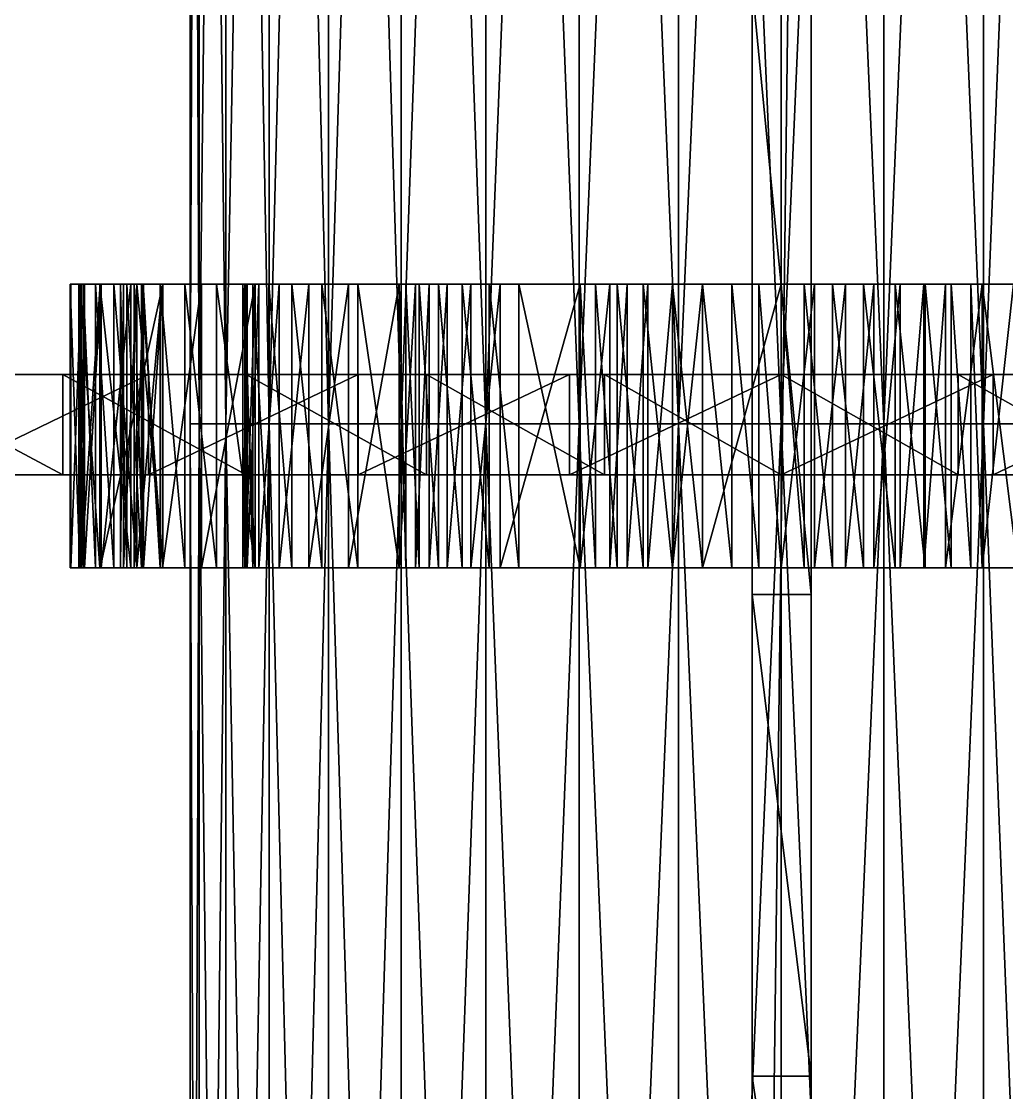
# Model space of a CAD drawing. Header units: metres. Extents: x -1.48 to 1.48, y -3.04 to 2.
# Drawn here: x -0.643 to 0.191, y -0.566 to 0.34 of the extents above; entities that cross this region are included whole.
import ezdxf

# ---------------------------------------------------------------- set-up
doc = ezdxf.new("R2010")
doc.units = ezdxf.units.M

msp = doc.modelspace()

# ---------------------------------------------------------------- linework, layer by layer
at = {"layer": 'Cylinder'}
for points in [[(-0.5, 0, 0), (-0.49241, 2, 0.08682), (-0.4924, 0, 0.08682)], [(-0.5, 0, 0), (-0.5, 2, 0), (-0.49241, 2, 0.08682)], [(-0.4924, 0, -0.08682), (-0.5, 2, 0), (-0.5, 0, 0)], [(-0.4924, 0, -0.08682), (-0.49241, 2, -0.08682), (-0.5, 2, 0)], [(-0.4924, 0, 0.08682), (-0.49241, 2, 0.08682), (-0.46985, 2, 0.17101)], [(-0.46985, 0, -0.17101), (-0.49241, 2, -0.08682), (-0.4924, 0, -0.08682)], [(-0.46985, 0, -0.17101), (-0.46985, 2, -0.17101), (-0.49241, 2, -0.08682)], [(-0.4924, 0, 0.08682), (-0.46985, 2, 0.17101), (-0.46985, 0, 0.17101)], [(-0.46985, 0, 0.17101), (-0.43301, 2, 0.25), (-0.43301, 0, 0.25)], [(-0.46985, 0, 0.17101), (-0.46985, 2, 0.17101), (-0.43301, 2, 0.25)], [(-0.43301, 0, -0.25), (-0.46985, 2, -0.17101), (-0.46985, 0, -0.17101)], [(-0.43301, 0, -0.25), (-0.43301, 2, -0.25), (-0.46985, 2, -0.17101)], [(-0.43301, 0, 0.25), (-0.38302, 2, 0.32139), (-0.38302, 0, 0.32139)], [(-0.43301, 0, 0.25), (-0.43301, 2, 0.25), (-0.38302, 2, 0.32139)], [(-0.38302, 0, -0.32139), (-0.43301, 2, -0.25), (-0.43301, 0, -0.25)], [(-0.38302, 0, -0.32139), (-0.38302, 2, -0.32139), (-0.43301, 2, -0.25)], [(-0.38302, 0, 0.32139), (-0.3214, 2, 0.38302), (-0.32139, 0, 0.38302)], [(-0.38302, 0, 0.32139), (-0.38302, 2, 0.32139), (-0.3214, 2, 0.38302)], [(-0.32139, 0, -0.38302), (-0.38302, 2, -0.32139), (-0.38302, 0, -0.32139)], [(-0.32139, 0, -0.38302), (-0.3214, 2, -0.38302), (-0.38302, 2, -0.32139)], [(-0.32139, 0, 0.38302), (-0.3214, 2, 0.38302), (-0.25, 2, 0.43301)], [(-0.25, 0, -0.43301), (-0.3214, 2, -0.38302), (-0.32139, 0, -0.38302)], [(-0.25, 0, -0.43301), (-0.25, 2, -0.43301), (-0.3214, 2, -0.38302)], [(-0.32139, 0, 0.38302), (-0.25, 2, 0.43301), (-0.25, 0, 0.43301)], [(-0.25, 0, 0.43301), (-0.17101, 2, 0.46985), (-0.17101, 0, 0.46985)], [(-0.25, 0, 0.43301), (-0.25, 2, 0.43301), (-0.17101, 2, 0.46985)], [(-0.17101, 0, -0.46985), (-0.25, 2, -0.43301), (-0.25, 0, -0.43301)], [(-0.17101, 0, -0.46985), (-0.17101, 2, -0.46985), (-0.25, 2, -0.43301)], [(-0.17101, 0, 0.46985), (-0.08683, 2, 0.4924), (-0.08682, 0, 0.4924)], [(-0.17101, 0, 0.46985), (-0.17101, 2, 0.46985), (-0.08683, 2, 0.4924)], [(-0.08682, 0, -0.4924), (-0.17101, 2, -0.46985), (-0.17101, 0, -0.46985)], [(-0.08682, 0, -0.4924), (-0.08683, 2, -0.4924), (-0.17101, 2, -0.46985)], [(-0.08682, 0, 0.4924), (-0.08683, 2, 0.4924), (0, 2, 0.5)], [(0, 0, -0.5), (-0.08683, 2, -0.4924), (-0.08682, 0, -0.4924)], [(0, 0, -0.5), (0, 2, -0.5), (-0.08683, 2, -0.4924)], [(-0.08682, 0, 0.4924), (0, 2, 0.5), (0, 0, 0.5)], [(0.08682, 0, -0.4924), (0, 2, -0.5), (0, 0, -0.5)], [(0.08682, 0, -0.4924), (0.08682, 2, -0.4924), (0, 2, -0.5)], [(0, 0, 0.5), (0.08682, 2, 0.4924), (0.08682, 0, 0.4924)], [(0, 0, 0.5), (0, 2, 0.5), (0.08682, 2, 0.4924)], [(0.17101, 0, -0.46985), (0.08682, 2, -0.4924), (0.08682, 0, -0.4924)], [(0.17101, 0, -0.46985), (0.17101, 2, -0.46985), (0.08682, 2, -0.4924)], [(0.08682, 0, 0.4924), (0.17101, 2, 0.46985), (0.17101, 0, 0.46985)], [(0.08682, 0, 0.4924), (0.08682, 2, 0.4924), (0.17101, 2, 0.46985)], [(0.25, 0, -0.43301), (0.17101, 2, -0.46985), (0.17101, 0, -0.46985)], [(0.25, 0, -0.43301), (0.25, 2, -0.43301), (0.17101, 2, -0.46985)], [(0.17101, 0, 0.46985), (0.25, 2, 0.43301), (0.25, 0, 0.43301)], [(0.17101, 0, 0.46985), (0.17101, 2, 0.46985), (0.25, 2, 0.43301)], [(0.08683, -2, -0.4924), (0.08682, 0, -0.4924), (0, 0, -0.5)], [(0, -2, 0.5), (0.08682, 0, 0.4924), (0.08682, -2, 0.4924)], [(0, -2, 0.5), (0, 0, 0.5), (0.08682, 0, 0.4924)], [(0.17101, -2, -0.46985), (0.08682, 0, -0.4924), (0.08683, -2, -0.4924)], [(0.17101, -2, -0.46985), (0.17101, 0, -0.46985), (0.08682, 0, -0.4924)], [(0.08682, -2, 0.4924), (0.17101, 0, 0.46985), (0.17101, -2, 0.46985)], [(0.08682, -2, 0.4924), (0.08682, 0, 0.4924), (0.17101, 0, 0.46985)], [(0.25, -2, -0.43301), (0.17101, 0, -0.46985), (0.17101, -2, -0.46985)], [(0.25, -2, -0.43301), (0.25, 0, -0.43301), (0.17101, 0, -0.46985)], [(0.17101, -2, 0.46985), (0.25, 0, 0.43301), (0.25, -2, 0.43301)], [(0.17101, -2, 0.46985), (0.17101, 0, 0.46985), (0.25, 0, 0.43301)], [(-0.5, -2, 0), (-0.4924, 0, 0.08682), (-0.4924, -2, 0.08682)], [(-0.5, -2, 0), (-0.5, 0, 0), (-0.4924, 0, 0.08682)], [(-0.4924, -2, -0.08682), (-0.5, 0, 0), (-0.5, -2, 0)], [(-0.4924, -2, -0.08682), (-0.4924, 0, -0.08682), (-0.5, 0, 0)], [(-0.4924, -2, 0.08682), (-0.46985, 0, 0.17101), (-0.46985, -2, 0.17101)], [(-0.4924, -2, 0.08682), (-0.4924, 0, 0.08682), (-0.46985, 0, 0.17101)], [(-0.46985, -2, -0.17101), (-0.4924, 0, -0.08682), (-0.4924, -2, -0.08682)], [(-0.46985, -2, -0.17101), (-0.46985, 0, -0.17101), (-0.4924, 0, -0.08682)], [(-0.46985, -2, 0.17101), (-0.43301, 0, 0.25), (-0.43301, -2, 0.25)], [(-0.46985, -2, 0.17101), (-0.46985, 0, 0.17101), (-0.43301, 0, 0.25)], [(-0.43301, -2, -0.25), (-0.46985, 0, -0.17101), (-0.46985, -2, -0.17101)], [(-0.43301, -2, -0.25), (-0.43301, 0, -0.25), (-0.46985, 0, -0.17101)], [(-0.43301, -2, 0.25), (-0.38302, 0, 0.32139), (-0.38302, -2, 0.32139)], [(-0.43301, -2, 0.25), (-0.43301, 0, 0.25), (-0.38302, 0, 0.32139)], [(-0.38302, -2, -0.32139), (-0.43301, 0, -0.25), (-0.43301, -2, -0.25)], [(-0.38302, -2, -0.32139), (-0.38302, 0, -0.32139), (-0.43301, 0, -0.25)], [(-0.38302, -2, 0.32139), (-0.32139, 0, 0.38302), (-0.32139, -2, 0.38302)], [(-0.38302, -2, 0.32139), (-0.38302, 0, 0.32139), (-0.32139, 0, 0.38302)], [(-0.32139, -2, -0.38302), (-0.38302, 0, -0.32139), (-0.38302, -2, -0.32139)], [(-0.32139, -2, -0.38302), (-0.32139, 0, -0.38302), (-0.38302, 0, -0.32139)], [(-0.32139, -2, 0.38302), (-0.25, 0, 0.43301), (-0.25, -2, 0.43301)], [(-0.32139, -2, 0.38302), (-0.32139, 0, 0.38302), (-0.25, 0, 0.43301)], [(-0.25, -2, -0.43301), (-0.32139, 0, -0.38302), (-0.32139, -2, -0.38302)], [(-0.25, -2, -0.43301), (-0.25, 0, -0.43301), (-0.32139, 0, -0.38302)], [(-0.25, -2, 0.43301), (-0.17101, 0, 0.46985), (-0.17101, -2, 0.46985)], [(-0.25, -2, 0.43301), (-0.25, 0, 0.43301), (-0.17101, 0, 0.46985)], [(-0.17101, -2, -0.46985), (-0.25, 0, -0.43301), (-0.25, -2, -0.43301)], [(-0.17101, -2, -0.46985), (-0.17101, 0, -0.46985), (-0.25, 0, -0.43301)], [(-0.17101, -2, 0.46985), (-0.08682, 0, 0.4924), (-0.08682, -2, 0.4924)], [(-0.17101, -2, 0.46985), (-0.17101, 0, 0.46985), (-0.08682, 0, 0.4924)], [(-0.08682, -2, -0.4924), (-0.17101, 0, -0.46985), (-0.17101, -2, -0.46985)], [(-0.08682, -2, -0.4924), (-0.08682, 0, -0.4924), (-0.17101, 0, -0.46985)], [(-0.08682, -2, 0.4924), (0, 0, 0.5), (0, -2, 0.5)], [(-0.08682, -2, 0.4924), (-0.08682, 0, 0.4924), (0, 0, 0.5)], [(0, -2, -0.5), (-0.08682, 0, -0.4924), (-0.08682, -2, -0.4924)], [(0, -2, -0.5), (0, 0, -0.5), (-0.08682, 0, -0.4924)], [(0.08683, -2, -0.4924), (0, 0, -0.5), (0, -2, -0.5)]]:
    msp.add_3dface(points, dxfattribs=at)
at = {"layer": 'Prism'}
for points in [[(-0.60131, -0.12167, 0.07097), (-0.60132, 0.11833, 0.07097), (-0.6008, 0.11833, 0.09416)], [(-0.59333, -0.12167, 0.04719), (-0.60132, 0.11833, 0.07097), (-0.60131, -0.12167, 0.07097)], [(-0.59333, -0.12167, 0.04719), (-0.59333, 0.11833, 0.04719), (-0.60132, 0.11833, 0.07097)], [(-0.6008, 0.11833, 0.09416), (-0.60132, 0.11833, 0.07097), (-0.59226, 0.11833, 0.1162)], [(-0.59333, 0.11833, 0.04719), (-0.59226, 0.11833, 0.1162), (-0.60132, 0.11833, 0.07097)], [(-0.60131, -0.12167, 0.07097), (-0.6008, 0.11833, 0.09416), (-0.6008, -0.12167, 0.09416)], [(-0.6008, -0.12167, 0.09416), (-0.59226, 0.11833, 0.1162), (-0.59226, -0.12167, 0.1162)], [(-0.6008, -0.12167, 0.09416), (-0.6008, 0.11833, 0.09416), (-0.59226, 0.11833, 0.1162)], [(-0.59399, -0.12167, -0.08562), (-0.58942, 0.11833, -0.05812), (-0.58942, -0.12167, -0.05812)], [(-0.59399, -0.12167, -0.08562), (-0.59399, 0.11833, -0.08562), (-0.58942, 0.11833, -0.05812)], [(-0.59039, -0.12167, -0.11083), (-0.59399, 0.11833, -0.08562), (-0.59399, -0.12167, -0.08562)], [(-0.59039, -0.12167, -0.11083), (-0.59039, 0.11833, -0.11083), (-0.59399, 0.11833, -0.08562)], [(-0.59399, 0.11833, -0.08562), (-0.59039, 0.11833, -0.11083), (-0.58005, 0.11833, -0.1328)], [(-0.58005, 0.11833, -0.1328), (-0.52308, 0.11833, -0.16996), (-0.59399, 0.11833, -0.08562)], [(-0.59399, 0.11833, -0.08562), (-0.52308, 0.11833, -0.16996), (-0.58942, 0.11833, -0.05812)], [(-0.57638, -0.12167, 0.02335), (-0.59333, 0.11833, 0.04719), (-0.59333, -0.12167, 0.04719)], [(-0.57638, -0.12167, 0.02335), (-0.57638, 0.11833, 0.02335), (-0.59333, 0.11833, 0.04719)], [(-0.59333, 0.11833, 0.04719), (-0.57638, 0.11833, 0.02335), (-0.57614, 0.11833, 0.13655)], [(-0.57614, 0.11833, 0.13655), (-0.59226, 0.11833, 0.1162), (-0.59333, 0.11833, 0.04719)], [(-0.59226, -0.12167, 0.1162), (-0.57614, 0.11833, 0.13655), (-0.57614, -0.12167, 0.13655)], [(-0.59226, -0.12167, 0.1162), (-0.59226, 0.11833, 0.1162), (-0.57614, 0.11833, 0.13655)], [(-0.58005, -0.12167, -0.1328), (-0.59039, 0.11833, -0.11083), (-0.59039, -0.12167, -0.11083)], [(-0.58005, -0.12167, -0.1328), (-0.58005, 0.11833, -0.1328), (-0.59039, 0.11833, -0.11083)], [(-0.58942, -0.12167, -0.05812), (-0.57524, 0.11833, -0.02927), (-0.57524, -0.12167, -0.02927)], [(-0.58942, -0.12167, -0.05812), (-0.58942, 0.11833, -0.05812), (-0.57524, 0.11833, -0.02927)], [(-0.52308, 0.11833, -0.16996), (-0.57524, 0.11833, -0.02927), (-0.58942, 0.11833, -0.05812)], [(-0.56442, -0.12167, -0.15061), (-0.58005, 0.11833, -0.1328), (-0.58005, -0.12167, -0.1328)], [(-0.56442, -0.12167, -0.15061), (-0.56442, 0.11833, -0.15061), (-0.58005, 0.11833, -0.1328)], [(-0.56442, 0.11833, -0.15061), (-0.52308, 0.11833, -0.16996), (-0.58005, 0.11833, -0.1328)], [(-0.55, -0.12167, 0), (-0.57638, 0.11833, 0.02335), (-0.57638, -0.12167, 0.02335)], [(-0.55, -0.12167, 0), (-0.55, 0.11833), (-0.57638, 0.11833, 0.02335)], [(-0.52308, 0.11833, 0.16996), (-0.57638, 0.11833, 0.02335), (-0.55, 0.11833)], [(-0.57614, 0.11833, 0.13655), (-0.57638, 0.11833, 0.02335), (-0.52308, 0.11833, 0.16996)], [(-0.57614, -0.12167, 0.13655), (-0.52308, 0.11833, 0.16996), (-0.52308, -0.12167, 0.16996)], [(-0.57614, -0.12167, 0.13655), (-0.57614, 0.11833, 0.13655), (-0.52308, 0.11833, 0.16996)], [(-0.57524, -0.12167, -0.02927), (-0.55, 0.11833), (-0.55, -0.12167, 0)], [(-0.57524, -0.12167, -0.02927), (-0.57524, 0.11833, -0.02927), (-0.55, 0.11833)], [(-0.57524, 0.11833, -0.02927), (-0.52308, 0.11833, -0.16996), (-0.55, 0.11833)], [(-0.54495, -0.12167, -0.16331), (-0.56442, 0.11833, -0.15061), (-0.56442, -0.12167, -0.15061)], [(-0.54495, -0.12167, -0.16331), (-0.54495, 0.11833, -0.16331), (-0.56442, 0.11833, -0.15061)], [(-0.56442, 0.11833, -0.15061), (-0.54495, 0.11833, -0.16331), (-0.52308, 0.11833, -0.16996)], [(-0.55888, -0.12167, 0.24653), (-0.55642, 0.11833, 0.27207), (-0.55642, -0.12167, 0.27207)], [(-0.55888, -0.12167, 0.24653), (-0.55888, 0.11833, 0.24653), (-0.55642, 0.11833, 0.27207)], [(-0.55341, -0.12167, 0.21972), (-0.55888, 0.11833, 0.24653), (-0.55888, -0.12167, 0.24653)], [(-0.55341, -0.12167, 0.21972), (-0.55341, 0.11833, 0.21972), (-0.55888, 0.11833, 0.24653)], [(-0.52323, 0.11833, 0.3117), (-0.55888, 0.11833, 0.24653), (-0.49029, 0.11833, 0.32195)], [(-0.55341, 0.11833, 0.21972), (-0.49029, 0.11833, 0.32195), (-0.55888, 0.11833, 0.24653)], [(-0.55642, 0.11833, 0.27207), (-0.55888, 0.11833, 0.24653), (-0.52323, 0.11833, 0.3117)], [(-0.55642, -0.12167, 0.27207), (-0.54491, 0.11833, 0.29443), (-0.54491, -0.12167, 0.29443)], [(-0.55642, -0.12167, 0.27207), (-0.55642, 0.11833, 0.27207), (-0.54491, 0.11833, 0.29443)], [(-0.54491, 0.11833, 0.29443), (-0.55642, 0.11833, 0.27207), (-0.52323, 0.11833, 0.3117)], [(-0.5411, -0.12167, 0.19356), (-0.55341, 0.11833, 0.21972), (-0.55341, -0.12167, 0.21972)], [(-0.5411, -0.12167, 0.19356), (-0.5411, 0.11833, 0.19356), (-0.55341, 0.11833, 0.21972)], [(-0.5411, 0.11833, 0.19356), (-0.49029, 0.11833, 0.32195), (-0.55341, 0.11833, 0.21972)], [(-0.52308, 0.11833, 0.16996), (-0.55, 0.11833), (-0.52308, 0.11833, -0.16996)], [(-0.54717, -0.12167, -0.25434), (-0.54716, 0.11833, -0.2291), (-0.54716, -0.12167, -0.2291)], [(-0.54717, -0.12167, -0.25434), (-0.54717, 0.11833, -0.25434), (-0.54716, 0.11833, -0.2291)], [(-0.53976, -0.12167, -0.27624), (-0.54717, 0.11833, -0.25434), (-0.54717, -0.12167, -0.25434)], [(-0.53976, -0.12167, -0.27624), (-0.53976, 0.11833, -0.27624), (-0.54717, 0.11833, -0.25434)], [(-0.54717, 0.11833, -0.25434), (-0.53976, 0.11833, -0.27624), (-0.52538, 0.11833, -0.29443)], [(-0.52538, 0.11833, -0.29443), (-0.54716, 0.11833, -0.2291), (-0.54717, 0.11833, -0.25434)], [(-0.54716, -0.12167, -0.2291), (-0.53928, 0.11833, -0.20085), (-0.53928, -0.12167, -0.20085)], [(-0.54716, -0.12167, -0.2291), (-0.54716, 0.11833, -0.2291), (-0.53928, 0.11833, -0.20085)], [(-0.52538, 0.11833, -0.29443), (-0.50448, 0.11833, -0.30857), (-0.54716, 0.11833, -0.2291)], [(-0.50448, 0.11833, -0.30857), (-0.53928, 0.11833, -0.20085), (-0.54716, 0.11833, -0.2291)], [(-0.52308, -0.12167, -0.16996), (-0.54495, 0.11833, -0.16331), (-0.54495, -0.12167, -0.16331)], [(-0.52308, -0.12167, -0.16996), (-0.52308, 0.11833, -0.16996), (-0.54495, 0.11833, -0.16331)], [(-0.54491, -0.12167, 0.29443), (-0.52323, 0.11833, 0.3117), (-0.52323, -0.12167, 0.3117)], [(-0.54491, -0.12167, 0.29443), (-0.54491, 0.11833, 0.29443), (-0.52323, 0.11833, 0.3117)], [(-0.52308, -0.12167, 0.16996), (-0.5411, 0.11833, 0.19356), (-0.5411, -0.12167, 0.19356)], [(-0.52308, -0.12167, 0.16996), (-0.52308, 0.11833, 0.16996), (-0.5411, 0.11833, 0.19356)], [(-0.5411, 0.11833, 0.19356), (-0.44496, 0.11833, 0.32328), (-0.49029, 0.11833, 0.32195)], [(-0.44496, 0.11833, 0.32328), (-0.5411, 0.11833, 0.19356), (-0.52308, 0.11833, 0.16996)], [(-0.52538, -0.12167, -0.29443), (-0.53976, 0.11833, -0.27624), (-0.53976, -0.12167, -0.27624)], [(-0.52538, -0.12167, -0.29443), (-0.52538, 0.11833, -0.29443), (-0.53976, 0.11833, -0.27624)], [(-0.53928, -0.12167, -0.20085), (-0.52308, 0.11833, -0.16996), (-0.52308, -0.12167, -0.16996)], [(-0.53928, -0.12167, -0.20085), (-0.53928, 0.11833, -0.20085), (-0.52308, 0.11833, -0.16996)], [(-0.53928, 0.11833, -0.20085), (-0.50448, 0.11833, -0.30857), (-0.47753, 0.11833, -0.31831)], [(-0.47753, 0.11833, -0.31831), (-0.52308, 0.11833, -0.16996), (-0.53928, 0.11833, -0.20085)], [(-0.50448, -0.12167, -0.30857), (-0.52538, 0.11833, -0.29443), (-0.52538, -0.12167, -0.29443)], [(-0.50448, -0.12167, -0.30857), (-0.50448, 0.11833, -0.30857), (-0.52538, 0.11833, -0.29443)], [(-0.52323, -0.12167, 0.3117), (-0.49029, 0.11833, 0.32195), (-0.49029, -0.12167, 0.32195)], [(-0.52323, -0.12167, 0.3117), (-0.52323, 0.11833, 0.3117), (-0.49029, 0.11833, 0.32195)], [(0.16996, 0.11833, -0.52308), (0.16996, 0.11833, 0.52308), (-0.52308, 0.11833, 0.16996)], [(-0.16996, 0.11833, -0.52308), (0.16996, 0.11833, -0.52308), (-0.52308, 0.11833, 0.16996)], [(-0.52308, 0.11833, -0.16996), (-0.47753, 0.11833, -0.31831), (-0.44496, 0.11833, -0.32328)], [(-0.52308, 0.11833, -0.16996), (-0.16996, 0.11833, -0.52308), (-0.52308, 0.11833, 0.16996)], [(-0.16996, 0.11833, -0.52308), (-0.52308, 0.11833, -0.16996), (-0.44496, 0.11833, -0.32328)], [(-0.52308, 0.11833, 0.16996), (-0.16996, 0.11833, 0.52308), (-0.44496, 0.11833, 0.32328)], [(0.16996, 0.11833, 0.52308), (-0.16996, 0.11833, 0.52308), (-0.52308, 0.11833, 0.16996)], [(-0.47753, -0.12167, -0.31831), (-0.50448, 0.11833, -0.30857), (-0.50448, -0.12167, -0.30857)], [(-0.47753, -0.12167, -0.31831), (-0.47753, 0.11833, -0.31831), (-0.50448, 0.11833, -0.30857)], [(-0.49029, -0.12167, 0.32195), (-0.44496, 0.11833, 0.32328), (-0.44496, -0.12167, 0.32328)], [(-0.49029, -0.12167, 0.32195), (-0.49029, 0.11833, 0.32195), (-0.44496, 0.11833, 0.32328)], [(-0.44496, -0.12167, -0.32328), (-0.47753, 0.11833, -0.31831), (-0.47753, -0.12167, -0.31831)], [(-0.44496, -0.12167, -0.32328), (-0.44496, 0.11833, -0.32328), (-0.47753, 0.11833, -0.31831)], [(-0.45527, -0.12167, 0.39099), (-0.45185, 0.11833, 0.41636), (-0.45185, -0.12167, 0.41636)], [(-0.45527, -0.12167, 0.39099), (-0.45527, 0.11833, 0.39099), (-0.45185, 0.11833, 0.41636)], [(-0.44496, -0.12167, 0.32328), (-0.45527, 0.11833, 0.39099), (-0.45527, -0.12167, 0.39099)], [(-0.44496, -0.12167, 0.32328), (-0.44496, 0.11833, 0.32328), (-0.45527, 0.11833, 0.39099)], [(-0.36601, 0.11833, 0.45344), (-0.45527, 0.11833, 0.39099), (-0.44496, 0.11833, 0.32328)], [(-0.39959, 0.11833, 0.45449), (-0.45527, 0.11833, 0.39099), (-0.36601, 0.11833, 0.45344)], [(-0.39959, 0.11833, 0.45449), (-0.45185, 0.11833, 0.41636), (-0.45527, 0.11833, 0.39099)], [(-0.45371, -0.12167, -0.38084), (-0.45321, 0.11833, -0.35325), (-0.45321, -0.12167, -0.35325)], [(-0.45371, -0.12167, -0.38084), (-0.45371, 0.11833, -0.38084), (-0.45321, 0.11833, -0.35325)], [(-0.44697, -0.12167, -0.40513), (-0.45371, 0.11833, -0.38084), (-0.45371, -0.12167, -0.38084)], [(-0.44697, -0.12167, -0.40513), (-0.44697, 0.11833, -0.40513), (-0.45371, 0.11833, -0.38084)], [(-0.38865, 0.11833, -0.44902), (-0.45371, 0.11833, -0.38084), (-0.41391, 0.11833, -0.44013)], [(-0.45321, 0.11833, -0.35325), (-0.45371, 0.11833, -0.38084), (-0.38865, 0.11833, -0.44902)], [(-0.41391, 0.11833, -0.44013), (-0.45371, 0.11833, -0.38084), (-0.44697, 0.11833, -0.40513)], [(-0.45321, -0.12167, -0.35325), (-0.44496, 0.11833, -0.32328), (-0.44496, -0.12167, -0.32328)], [(-0.45321, -0.12167, -0.35325), (-0.45321, 0.11833, -0.35325), (-0.44496, 0.11833, -0.32328)], [(-0.35826, 0.11833, -0.45093), (-0.45321, 0.11833, -0.35325), (-0.38865, 0.11833, -0.44902)], [(-0.45321, 0.11833, -0.35325), (-0.35826, 0.11833, -0.45093), (-0.44496, 0.11833, -0.32328)], [(-0.45185, -0.12167, 0.41636), (-0.44186, 0.11833, 0.43561), (-0.44186, -0.12167, 0.43561)], [(-0.45185, -0.12167, 0.41636), (-0.45185, 0.11833, 0.41636), (-0.44186, 0.11833, 0.43561)], [(-0.45185, 0.11833, 0.41636), (-0.39959, 0.11833, 0.45449), (-0.42466, 0.11833, 0.44843)], [(-0.44186, 0.11833, 0.43561), (-0.45185, 0.11833, 0.41636), (-0.42466, 0.11833, 0.44843)], [(-0.43353, -0.12167, -0.4252), (-0.44697, 0.11833, -0.40513), (-0.44697, -0.12167, -0.40513)], [(-0.43353, -0.12167, -0.4252), (-0.43353, 0.11833, -0.4252), (-0.44697, 0.11833, -0.40513)], [(-0.41391, 0.11833, -0.44013), (-0.44697, 0.11833, -0.40513), (-0.43353, 0.11833, -0.4252)], [(-0.44496, 0.11833, -0.32328), (-0.35826, 0.11833, -0.45093), (-0.32328, 0.11833, -0.44496)], [(-0.32328, 0.11833, -0.44496), (-0.16996, 0.11833, -0.52308), (-0.44496, 0.11833, -0.32328)], [(-0.44496, 0.11833, 0.32328), (-0.16996, 0.11833, 0.52308), (-0.32328, 0.11833, 0.44496)], [(-0.32328, 0.11833, 0.44496), (-0.36601, 0.11833, 0.45344), (-0.44496, 0.11833, 0.32328)], [(-0.44186, -0.12167, 0.43561), (-0.42466, 0.11833, 0.44843), (-0.42466, -0.12167, 0.44843)], [(-0.44186, -0.12167, 0.43561), (-0.44186, 0.11833, 0.43561), (-0.42466, 0.11833, 0.44843)], [(-0.41391, -0.12167, -0.44013), (-0.43353, 0.11833, -0.4252), (-0.43353, -0.12167, -0.4252)], [(-0.41391, -0.12167, -0.44013), (-0.41391, 0.11833, -0.44013), (-0.43353, 0.11833, -0.4252)], [(-0.42466, -0.12167, 0.44843), (-0.39959, 0.11833, 0.45449), (-0.39959, -0.12167, 0.45449)], [(-0.42466, -0.12167, 0.44843), (-0.42466, 0.11833, 0.44843), (-0.39959, 0.11833, 0.45449)], [(-0.38865, -0.12167, -0.44902), (-0.41391, 0.11833, -0.44013), (-0.41391, -0.12167, -0.44013)], [(-0.38865, -0.12167, -0.44902), (-0.38865, 0.11833, -0.44902), (-0.41391, 0.11833, -0.44013)], [(-0.39959, -0.12167, 0.45449), (-0.36601, 0.11833, 0.45344), (-0.36601, -0.12167, 0.45344)], [(-0.39959, -0.12167, 0.45449), (-0.39959, 0.11833, 0.45449), (-0.36601, 0.11833, 0.45344)], [(-0.35826, -0.12167, -0.45093), (-0.38865, 0.11833, -0.44902), (-0.38865, -0.12167, -0.44902)], [(-0.35826, -0.12167, -0.45093), (-0.35826, 0.11833, -0.45093), (-0.38865, 0.11833, -0.44902)], [(-0.36601, -0.12167, 0.45344), (-0.32328, 0.11833, 0.44496), (-0.32328, -0.12167, 0.44496)], [(-0.36601, -0.12167, 0.45344), (-0.36601, 0.11833, 0.45344), (-0.32328, 0.11833, 0.44496)], [(-0.32328, -0.12167, -0.44496), (-0.35826, 0.11833, -0.45093), (-0.35826, -0.12167, -0.45093)], [(-0.32328, -0.12167, -0.44496), (-0.32328, 0.11833, -0.44496), (-0.35826, 0.11833, -0.45093)], [(-0.32328, -0.12167, 0.44496), (-0.30935, 0.11833, 0.50448), (-0.30935, -0.12167, 0.50448)], [(-0.32328, -0.12167, 0.44496), (-0.32328, 0.11833, 0.44496), (-0.30935, 0.11833, 0.50448)], [(-0.31762, -0.12167, -0.47867), (-0.32328, 0.11833, -0.44496), (-0.32328, -0.12167, -0.44496)], [(-0.31762, -0.12167, -0.47867), (-0.31762, 0.11833, -0.47867), (-0.32328, 0.11833, -0.44496)], [(-0.16996, 0.11833, -0.52308), (-0.32328, 0.11833, -0.44496), (-0.31762, 0.11833, -0.47867)], [(-0.23769, 0.11833, 0.54091), (-0.32328, 0.11833, 0.44496), (-0.16996, 0.11833, 0.52308)], [(-0.23769, 0.11833, 0.54091), (-0.30935, 0.11833, 0.50448), (-0.32328, 0.11833, 0.44496)], [(-0.30623, -0.12167, -0.50527), (-0.31762, 0.11833, -0.47867), (-0.31762, -0.12167, -0.47867)], [(-0.30623, -0.12167, -0.50527), (-0.30623, 0.11833, -0.50527), (-0.31762, 0.11833, -0.47867)], [(-0.16996, 0.11833, -0.52308), (-0.31762, 0.11833, -0.47867), (-0.22207, 0.11833, -0.54325)], [(-0.31762, 0.11833, -0.47867), (-0.30623, 0.11833, -0.50527), (-0.22207, 0.11833, -0.54325)], [(-0.30935, -0.12167, 0.50448), (-0.29785, 0.11833, 0.52342), (-0.29785, -0.12167, 0.52342)], [(-0.30935, -0.12167, 0.50448), (-0.30935, 0.11833, 0.50448), (-0.29785, 0.11833, 0.52342)], [(-0.29785, 0.11833, 0.52342), (-0.30935, 0.11833, 0.50448), (-0.26264, 0.11833, 0.54131)], [(-0.23769, 0.11833, 0.54091), (-0.26264, 0.11833, 0.54131), (-0.30935, 0.11833, 0.50448)], [(-0.29004, -0.12167, -0.52489), (-0.30623, 0.11833, -0.50527), (-0.30623, -0.12167, -0.50527)], [(-0.29004, -0.12167, -0.52489), (-0.29004, 0.11833, -0.52489), (-0.30623, 0.11833, -0.50527)], [(-0.30623, 0.11833, -0.50527), (-0.24702, 0.11833, -0.54375), (-0.22207, 0.11833, -0.54325)], [(-0.24702, 0.11833, -0.54375), (-0.30623, 0.11833, -0.50527), (-0.29004, 0.11833, -0.52489)], [(-0.29785, -0.12167, 0.52342), (-0.28249, 0.11833, 0.53559), (-0.28249, -0.12167, 0.53559)], [(-0.29785, -0.12167, 0.52342), (-0.29785, 0.11833, 0.52342), (-0.28249, 0.11833, 0.53559)], [(-0.29785, 0.11833, 0.52342), (-0.26264, 0.11833, 0.54131), (-0.28249, 0.11833, 0.53559)], [(-0.26999, -0.12167, -0.53767), (-0.29004, 0.11833, -0.52489), (-0.29004, -0.12167, -0.52489)], [(-0.26999, -0.12167, -0.53767), (-0.26999, 0.11833, -0.53767), (-0.29004, 0.11833, -0.52489)], [(-0.29004, 0.11833, -0.52489), (-0.26999, 0.11833, -0.53767), (-0.24702, 0.11833, -0.54375)], [(-0.28249, -0.12167, 0.53559), (-0.26264, 0.11833, 0.54131), (-0.26264, -0.12167, 0.54131)], [(-0.28249, -0.12167, 0.53559), (-0.28249, 0.11833, 0.53559), (-0.26264, 0.11833, 0.54131)], [(-0.24702, -0.12167, -0.54375), (-0.26999, 0.11833, -0.53767), (-0.26999, -0.12167, -0.53767)], [(-0.24702, -0.12167, -0.54375), (-0.24702, 0.11833, -0.54375), (-0.26999, 0.11833, -0.53767)], [(-0.26264, -0.12167, 0.54131), (-0.23769, 0.11833, 0.54091), (-0.23769, -0.12167, 0.54091)], [(-0.26264, -0.12167, 0.54131), (-0.26264, 0.11833, 0.54131), (-0.23769, 0.11833, 0.54091)], [(-0.22207, -0.12167, -0.54325), (-0.24702, 0.11833, -0.54375), (-0.24702, -0.12167, -0.54375)], [(-0.22207, -0.12167, -0.54325), (-0.22207, 0.11833, -0.54325), (-0.24702, 0.11833, -0.54375)], [(-0.23769, -0.12167, 0.54091), (-0.16996, 0.11833, 0.52308), (-0.16996, -0.12167, 0.52308)], [(-0.23769, -0.12167, 0.54091), (-0.23769, 0.11833, 0.54091), (-0.16996, 0.11833, 0.52308)], [(-0.16996, -0.12167, -0.52308), (-0.22207, 0.11833, -0.54325), (-0.22207, -0.12167, -0.54325)], [(-0.16996, -0.12167, -0.52308), (-0.16996, 0.11833, -0.52308), (-0.22207, 0.11833, -0.54325)], [(-0.16996, -0.12167, 0.52308), (-0.14514, 0.11833, 0.57692), (-0.14514, -0.12167, 0.57692)], [(-0.16996, -0.12167, 0.52308), (-0.16996, 0.11833, 0.52308), (-0.14514, 0.11833, 0.57692)], [(-0.15715, -0.12167, -0.54883), (-0.16996, 0.11833, -0.52308), (-0.16996, -0.12167, -0.52308)], [(-0.15715, -0.12167, -0.54883), (-0.15715, 0.11833, -0.54883), (-0.16996, 0.11833, -0.52308)], [(0, 0.11833, -0.55), (0.16996, 0.11833, -0.52308), (-0.16996, 0.11833, -0.52308)], [(-0.16996, 0.11833, -0.52308), (-0.06658, 0.11833, -0.58862), (0, 0.11833, -0.55)], [(-0.09208, 0.11833, -0.5883), (-0.06658, 0.11833, -0.58862), (-0.16996, 0.11833, -0.52308)], [(-0.16996, 0.11833, -0.52308), (-0.11669, 0.11833, -0.58151), (-0.09208, 0.11833, -0.5883)], [(-0.16996, 0.11833, -0.52308), (-0.15715, 0.11833, -0.54883), (-0.11669, 0.11833, -0.58151)], [(-0.06672, 0.11833, 0.59567), (-0.16996, 0.11833, 0.52308), (0, 0.11833, 0.55)], [(-0.14514, 0.11833, 0.57692), (-0.16996, 0.11833, 0.52308), (-0.06672, 0.11833, 0.59567)], [(-0.16996, 0.11833, 0.52308), (0.16996, 0.11833, 0.52308), (0, 0.11833, 0.55)], [(-0.13889, -0.12167, -0.56833), (-0.15715, 0.11833, -0.54883), (-0.15715, -0.12167, -0.54883)], [(-0.13889, -0.12167, -0.56833), (-0.13889, 0.11833, -0.56833), (-0.15715, 0.11833, -0.54883)], [(-0.15715, 0.11833, -0.54883), (-0.13889, 0.11833, -0.56833), (-0.11669, 0.11833, -0.58151)], [(-0.14514, -0.12167, 0.57692), (-0.13036, 0.11833, 0.59372), (-0.13036, -0.12167, 0.59372)], [(-0.14514, -0.12167, 0.57692), (-0.14514, 0.11833, 0.57692), (-0.13036, 0.11833, 0.59372)], [(-0.06672, 0.11833, 0.59567), (-0.09197, 0.11833, 0.60376), (-0.14514, 0.11833, 0.57692)], [(-0.09197, 0.11833, 0.60376), (-0.13036, 0.11833, 0.59372), (-0.14514, 0.11833, 0.57692)], [(-0.11669, -0.12167, -0.58151), (-0.13889, 0.11833, -0.56833), (-0.13889, -0.12167, -0.56833)], [(-0.11669, -0.12167, -0.58151), (-0.11669, 0.11833, -0.58151), (-0.13889, 0.11833, -0.56833)], [(-0.13036, -0.12167, 0.59372), (-0.11291, 0.11833, 0.60288), (-0.11291, -0.12167, 0.60288)], [(-0.13036, -0.12167, 0.59372), (-0.13036, 0.11833, 0.59372), (-0.11291, 0.11833, 0.60288)], [(-0.09197, 0.11833, 0.60376), (-0.11291, 0.11833, 0.60288), (-0.13036, 0.11833, 0.59372)], [(-0.09208, -0.12167, -0.5883), (-0.11669, 0.11833, -0.58151), (-0.11669, -0.12167, -0.58151)], [(-0.09208, -0.12167, -0.5883), (-0.09208, 0.11833, -0.5883), (-0.11669, 0.11833, -0.58151)], [(-0.11291, -0.12167, 0.60288), (-0.09197, 0.11833, 0.60376), (-0.09197, -0.12167, 0.60376)], [(-0.11291, -0.12167, 0.60288), (-0.11291, 0.11833, 0.60288), (-0.09197, 0.11833, 0.60376)], [(-0.06658, -0.12167, -0.58862), (-0.09208, 0.11833, -0.5883), (-0.09208, -0.12167, -0.5883)], [(-0.06658, -0.12167, -0.58862), (-0.06658, 0.11833, -0.58862), (-0.09208, 0.11833, -0.5883)], [(-0.09197, -0.12167, 0.60376), (-0.06672, 0.11833, 0.59567), (-0.06672, -0.12167, 0.59567)], [(-0.09197, -0.12167, 0.60376), (-0.09197, 0.11833, 0.60376), (-0.06672, 0.11833, 0.59567)], [(-0.06672, -0.12167, 0.59567), (0, 0.11833, 0.55), (0, -0.12167, 0.55)], [(-0.06672, -0.12167, 0.59567), (-0.06672, 0.11833, 0.59567), (0, 0.11833, 0.55)], [(-0.04172, -0.12167, -0.58239), (-0.06658, 0.11833, -0.58862), (-0.06658, -0.12167, -0.58862)], [(-0.04172, -0.12167, -0.58239), (-0.04172, 0.11833, -0.58239), (-0.06658, 0.11833, -0.58862)], [(0, 0.11833, -0.55), (-0.06658, 0.11833, -0.58862), (-0.04172, 0.11833, -0.58239)], [(-0.01902, -0.12167, -0.56954), (-0.04172, 0.11833, -0.58239), (-0.04172, -0.12167, -0.58239)], [(-0.01902, -0.12167, -0.56954), (-0.01902, 0.11833, -0.56954), (-0.04172, 0.11833, -0.58239)], [(0, 0.11833, -0.55), (-0.04172, 0.11833, -0.58239), (-0.01902, 0.11833, -0.56954)], [(0, -0.12167, -0.55), (-0.01902, 0.11833, -0.56954), (-0.01902, -0.12167, -0.56954)], [(0, -0.12167, -0.55), (0, 0.11833, -0.55), (-0.01902, 0.11833, -0.56954)], [(0.01947, -0.12167, -0.57365), (0, 0.11833, -0.55), (0, -0.12167, -0.55)], [(0.01947, -0.12167, -0.57365), (0.01947, 0.11833, -0.57365), (0, 0.11833, -0.55)], [(0, -0.12167, 0.55), (0.02813, 0.11833, 0.57729), (0.02813, -0.12167, 0.57729)], [(0, -0.12167, 0.55), (0, 0.11833, 0.55), (0.02813, 0.11833, 0.57729)], [(0, 0.11833, -0.55), (0.06951, 0.11833, -0.59155), (0.09624, 0.11833, -0.5883)], [(0.06951, 0.11833, -0.59155), (0, 0.11833, -0.55), (0.01947, 0.11833, -0.57365)], [(0.12157, 0.11833, -0.57858), (0, 0.11833, -0.55), (0.09624, 0.11833, -0.5883)], [(0.16996, 0.11833, -0.52308), (0, 0.11833, -0.55), (0.12157, 0.11833, -0.57858)], [(0.02813, 0.11833, 0.57729), (0, 0.11833, 0.55), (0.13889, 0.11833, 0.56989)], [(0.13889, 0.11833, 0.56989), (0, 0.11833, 0.55), (0.16996, 0.11833, 0.52308)], [(0.04328, -0.12167, -0.58708), (0.01947, 0.11833, -0.57365), (0.01947, -0.12167, -0.57365)], [(0.04328, -0.12167, -0.58708), (0.04328, 0.11833, -0.58708), (0.01947, 0.11833, -0.57365)], [(0.04328, 0.11833, -0.58708), (0.06951, 0.11833, -0.59155), (0.01947, 0.11833, -0.57365)], [(0.02813, -0.12167, 0.57729), (0.05422, 0.11833, 0.59333), (0.05422, -0.12167, 0.59333)], [(0.02813, -0.12167, 0.57729), (0.02813, 0.11833, 0.57729), (0.05422, 0.11833, 0.59333)], [(0.02813, 0.11833, 0.57729), (0.13889, 0.11833, 0.56989), (0.05422, 0.11833, 0.59333)], [(0.06951, -0.12167, -0.59155), (0.04328, 0.11833, -0.58708), (0.04328, -0.12167, -0.58708)], [(0.06951, -0.12167, -0.59155), (0.06951, 0.11833, -0.59155), (0.04328, 0.11833, -0.58708)], [(0.05422, -0.12167, 0.59333), (0.0783, 0.11833, 0.59936), (0.0783, -0.12167, 0.59936)], [(0.05422, -0.12167, 0.59333), (0.05422, 0.11833, 0.59333), (0.0783, 0.11833, 0.59936)], [(0.1206, 0.11833, 0.5864), (0.05422, 0.11833, 0.59333), (0.13889, 0.11833, 0.56989)], [(0.0783, 0.11833, 0.59936), (0.05422, 0.11833, 0.59333), (0.10041, 0.11833, 0.59663)], [(0.1206, 0.11833, 0.5864), (0.10041, 0.11833, 0.59663), (0.05422, 0.11833, 0.59333)], [(0.09624, -0.12167, -0.5883), (0.06951, 0.11833, -0.59155), (0.06951, -0.12167, -0.59155)], [(0.09624, -0.12167, -0.5883), (0.09624, 0.11833, -0.5883), (0.06951, 0.11833, -0.59155)], [(0.0783, -0.12167, 0.59936), (0.10041, 0.11833, 0.59663), (0.10041, -0.12167, 0.59663)], [(0.0783, -0.12167, 0.59936), (0.0783, 0.11833, 0.59936), (0.10041, 0.11833, 0.59663)], [(0.12157, -0.12167, -0.57858), (0.09624, 0.11833, -0.5883), (0.09624, -0.12167, -0.5883)], [(0.12157, -0.12167, -0.57858), (0.12157, 0.11833, -0.57858), (0.09624, 0.11833, -0.5883)], [(0.10041, -0.12167, 0.59663), (0.1206, 0.11833, 0.5864), (0.1206, -0.12167, 0.5864)], [(0.10041, -0.12167, 0.59663), (0.10041, 0.11833, 0.59663), (0.1206, 0.11833, 0.5864)], [(0.1206, -0.12167, 0.5864), (0.13889, 0.11833, 0.56989), (0.13889, -0.12167, 0.56989)], [(0.1206, -0.12167, 0.5864), (0.1206, 0.11833, 0.5864), (0.13889, 0.11833, 0.56989)], [(0.14358, -0.12167, -0.56364), (0.12157, 0.11833, -0.57858), (0.12157, -0.12167, -0.57858)], [(0.14358, -0.12167, -0.56364), (0.14358, 0.11833, -0.56364), (0.12157, 0.11833, -0.57858)], [(0.12157, 0.11833, -0.57858), (0.14358, 0.11833, -0.56364), (0.16996, 0.11833, -0.52308)], [(0.13889, -0.12167, 0.56989), (0.16996, 0.11833, 0.52308), (0.16996, -0.12167, 0.52308)], [(0.13889, -0.12167, 0.56989), (0.13889, 0.11833, 0.56989), (0.16996, 0.11833, 0.52308)], [(0.16034, -0.12167, -0.54473), (0.14358, 0.11833, -0.56364), (0.14358, -0.12167, -0.56364)], [(0.16034, -0.12167, -0.54473), (0.16034, 0.11833, -0.54473), (0.14358, 0.11833, -0.56364)], [(0.14358, 0.11833, -0.56364), (0.16034, 0.11833, -0.54473), (0.16996, 0.11833, -0.52308)], [(0.16996, -0.12167, -0.52308), (0.16034, 0.11833, -0.54473), (0.16034, -0.12167, -0.54473)], [(0.16996, -0.12167, -0.52308), (0.16996, 0.11833, -0.52308), (0.16034, 0.11833, -0.54473)], [(0.20017, -0.12167, -0.53655), (0.16996, 0.11833, -0.52308), (0.16996, -0.12167, -0.52308)], [(0.20017, -0.12167, -0.53655), (0.20017, 0.11833, -0.53655), (0.16996, 0.11833, -0.52308)], [(0.16996, -0.12167, 0.52308), (0.19652, 0.11833, 0.54088), (0.19652, -0.12167, 0.54088)], [(0.16996, -0.12167, 0.52308), (0.16996, 0.11833, 0.52308), (0.19652, 0.11833, 0.54088)], [(0.32328, 0.11833, -0.44496), (0.16996, 0.11833, -0.52308), (0.20017, 0.11833, -0.53655)], [(0.55, 0.11833, 0), (0.16996, 0.11833, -0.52308), (0.52308, 0.11833, -0.16996)], [(0.16996, 0.11833, -0.52308), (0.32328, 0.11833, -0.44496), (0.52308, 0.11833, -0.16996)], [(0.16996, 0.11833, 0.52308), (0.55, 0.11833, 0), (0.52308, 0.11833, 0.16996)], [(0.16996, 0.11833, 0.52308), (0.32328, 0.11833, 0.44496), (0.29529, 0.11833, 0.50527)], [(0.19652, 0.11833, 0.54088), (0.16996, 0.11833, 0.52308), (0.29529, 0.11833, 0.50527)], [(0.52308, 0.11833, 0.16996), (0.32328, 0.11833, 0.44496), (0.16996, 0.11833, 0.52308)], [(0.55, 0.11833, 0), (0.16996, 0.11833, 0.52308), (0.16996, 0.11833, -0.52308)], [(-0.59226, -0.12167, 0.1162), (-0.59333, -0.12167, 0.04719), (-0.60131, -0.12167, 0.07097)], [(-0.60131, -0.12167, 0.07097), (-0.6008, -0.12167, 0.09416), (-0.59226, -0.12167, 0.1162)], [(-0.52308, -0.12167, -0.16996), (-0.58005, -0.12167, -0.1328), (-0.59399, -0.12167, -0.08562)], [(-0.58005, -0.12167, -0.1328), (-0.59039, -0.12167, -0.11083), (-0.59399, -0.12167, -0.08562)], [(-0.52308, -0.12167, -0.16996), (-0.59399, -0.12167, -0.08562), (-0.58942, -0.12167, -0.05812)], [(-0.59226, -0.12167, 0.1162), (-0.57614, -0.12167, 0.13655), (-0.59333, -0.12167, 0.04719)], [(-0.57638, -0.12167, 0.02335), (-0.59333, -0.12167, 0.04719), (-0.57614, -0.12167, 0.13655)], [(-0.57524, -0.12167, -0.02927), (-0.52308, -0.12167, -0.16996), (-0.58942, -0.12167, -0.05812)], [(-0.52308, -0.12167, -0.16996), (-0.56442, -0.12167, -0.15061), (-0.58005, -0.12167, -0.1328)], [(-0.52308, -0.12167, 0.16996), (-0.57638, -0.12167, 0.02335), (-0.57614, -0.12167, 0.13655)], [(-0.55, -0.12167, 0), (-0.57638, -0.12167, 0.02335), (-0.52308, -0.12167, 0.16996)], [(-0.52308, -0.12167, -0.16996), (-0.57524, -0.12167, -0.02927), (-0.55, -0.12167, 0)], [(-0.56442, -0.12167, -0.15061), (-0.52308, -0.12167, -0.16996), (-0.54495, -0.12167, -0.16331)], [(-0.55888, -0.12167, 0.24653), (-0.55642, -0.12167, 0.27207), (-0.52323, -0.12167, 0.3117)], [(-0.49029, -0.12167, 0.32195), (-0.55341, -0.12167, 0.21972), (-0.55888, -0.12167, 0.24653)], [(-0.49029, -0.12167, 0.32195), (-0.55888, -0.12167, 0.24653), (-0.52323, -0.12167, 0.3117)], [(-0.55642, -0.12167, 0.27207), (-0.54491, -0.12167, 0.29443), (-0.52323, -0.12167, 0.3117)], [(-0.5411, -0.12167, 0.19356), (-0.55341, -0.12167, 0.21972), (-0.49029, -0.12167, 0.32195)], [(-0.52308, -0.12167, 0.16996), (-0.52308, -0.12167, -0.16996), (-0.55, -0.12167, 0)], [(-0.52538, -0.12167, -0.29443), (-0.53976, -0.12167, -0.27624), (-0.54717, -0.12167, -0.25434)], [(-0.54716, -0.12167, -0.2291), (-0.52538, -0.12167, -0.29443), (-0.54717, -0.12167, -0.25434)], [(-0.50448, -0.12167, -0.30857), (-0.52538, -0.12167, -0.29443), (-0.54716, -0.12167, -0.2291)], [(-0.53928, -0.12167, -0.20085), (-0.50448, -0.12167, -0.30857), (-0.54716, -0.12167, -0.2291)], [(-0.44496, -0.12167, 0.32328), (-0.5411, -0.12167, 0.19356), (-0.49029, -0.12167, 0.32195)], [(-0.5411, -0.12167, 0.19356), (-0.44496, -0.12167, 0.32328), (-0.52308, -0.12167, 0.16996)], [(-0.47753, -0.12167, -0.31831), (-0.50448, -0.12167, -0.30857), (-0.53928, -0.12167, -0.20085)], [(-0.53928, -0.12167, -0.20085), (-0.52308, -0.12167, -0.16996), (-0.47753, -0.12167, -0.31831)], [(-0.44496, -0.12167, -0.32328), (-0.47753, -0.12167, -0.31831), (-0.52308, -0.12167, -0.16996)], [(-0.52308, -0.12167, -0.16996), (-0.16996, -0.12167, -0.52308), (-0.44496, -0.12167, -0.32328)], [(-0.52308, -0.12167, 0.16996), (-0.16996, -0.12167, -0.52308), (-0.52308, -0.12167, -0.16996)], [(-0.16996, -0.12167, -0.52308), (-0.52308, -0.12167, 0.16996), (0.16996, -0.12167, -0.52308)], [(-0.44496, -0.12167, 0.32328), (-0.16996, -0.12167, 0.52308), (-0.52308, -0.12167, 0.16996)], [(-0.16996, -0.12167, 0.52308), (0.16996, -0.12167, 0.52308), (-0.52308, -0.12167, 0.16996)], [(0.16996, -0.12167, 0.52308), (0.16996, -0.12167, -0.52308), (-0.52308, -0.12167, 0.16996)], [(-0.44496, -0.12167, 0.32328), (-0.45527, -0.12167, 0.39099), (-0.36601, -0.12167, 0.45344)], [(-0.45527, -0.12167, 0.39099), (-0.39959, -0.12167, 0.45449), (-0.36601, -0.12167, 0.45344)], [(-0.45527, -0.12167, 0.39099), (-0.45185, -0.12167, 0.41636), (-0.39959, -0.12167, 0.45449)], [(-0.41391, -0.12167, -0.44013), (-0.44697, -0.12167, -0.40513), (-0.45371, -0.12167, -0.38084)], [(-0.45321, -0.12167, -0.35325), (-0.38865, -0.12167, -0.44902), (-0.45371, -0.12167, -0.38084)], [(-0.38865, -0.12167, -0.44902), (-0.41391, -0.12167, -0.44013), (-0.45371, -0.12167, -0.38084)], [(-0.35826, -0.12167, -0.45093), (-0.45321, -0.12167, -0.35325), (-0.44496, -0.12167, -0.32328)], [(-0.38865, -0.12167, -0.44902), (-0.45321, -0.12167, -0.35325), (-0.35826, -0.12167, -0.45093)], [(-0.39959, -0.12167, 0.45449), (-0.45185, -0.12167, 0.41636), (-0.42466, -0.12167, 0.44843)], [(-0.45185, -0.12167, 0.41636), (-0.44186, -0.12167, 0.43561), (-0.42466, -0.12167, 0.44843)], [(-0.44697, -0.12167, -0.40513), (-0.41391, -0.12167, -0.44013), (-0.43353, -0.12167, -0.4252)], [(-0.32328, -0.12167, -0.44496), (-0.35826, -0.12167, -0.45093), (-0.44496, -0.12167, -0.32328)], [(-0.16996, -0.12167, -0.52308), (-0.32328, -0.12167, -0.44496), (-0.44496, -0.12167, -0.32328)], [(-0.16996, -0.12167, 0.52308), (-0.44496, -0.12167, 0.32328), (-0.32328, -0.12167, 0.44496)], [(-0.32328, -0.12167, 0.44496), (-0.44496, -0.12167, 0.32328), (-0.36601, -0.12167, 0.45344)], [(-0.32328, -0.12167, -0.44496), (-0.16996, -0.12167, -0.52308), (-0.31762, -0.12167, -0.47867)], [(-0.32328, -0.12167, 0.44496), (-0.30935, -0.12167, 0.50448), (-0.23769, -0.12167, 0.54091)], [(-0.16996, -0.12167, 0.52308), (-0.32328, -0.12167, 0.44496), (-0.23769, -0.12167, 0.54091)], [(-0.31762, -0.12167, -0.47867), (-0.22207, -0.12167, -0.54325), (-0.30623, -0.12167, -0.50527)], [(-0.22207, -0.12167, -0.54325), (-0.31762, -0.12167, -0.47867), (-0.16996, -0.12167, -0.52308)], [(-0.30935, -0.12167, 0.50448), (-0.29785, -0.12167, 0.52342), (-0.26264, -0.12167, 0.54131)], [(-0.30935, -0.12167, 0.50448), (-0.26264, -0.12167, 0.54131), (-0.23769, -0.12167, 0.54091)], [(-0.30623, -0.12167, -0.50527), (-0.22207, -0.12167, -0.54325), (-0.24702, -0.12167, -0.54375)], [(-0.30623, -0.12167, -0.50527), (-0.24702, -0.12167, -0.54375), (-0.29004, -0.12167, -0.52489)], [(-0.26264, -0.12167, 0.54131), (-0.29785, -0.12167, 0.52342), (-0.28249, -0.12167, 0.53559)], [(-0.29004, -0.12167, -0.52489), (-0.24702, -0.12167, -0.54375), (-0.26999, -0.12167, -0.53767)], [(-0.06658, -0.12167, -0.58862), (-0.09208, -0.12167, -0.5883), (-0.16996, -0.12167, -0.52308)], [(-0.11669, -0.12167, -0.58151), (-0.16996, -0.12167, -0.52308), (-0.09208, -0.12167, -0.5883)], [(-0.15715, -0.12167, -0.54883), (-0.16996, -0.12167, -0.52308), (-0.11669, -0.12167, -0.58151)], [(-0.06658, -0.12167, -0.58862), (-0.16996, -0.12167, -0.52308), (0, -0.12167, -0.55)], [(-0.06672, -0.12167, 0.59567), (-0.16996, -0.12167, 0.52308), (-0.14514, -0.12167, 0.57692)], [(0, -0.12167, 0.55), (-0.16996, -0.12167, 0.52308), (-0.06672, -0.12167, 0.59567)], [(0.16996, -0.12167, 0.52308), (-0.16996, -0.12167, 0.52308), (0, -0.12167, 0.55)], [(0.16996, -0.12167, -0.52308), (0, -0.12167, -0.55), (-0.16996, -0.12167, -0.52308)], [(-0.11669, -0.12167, -0.58151), (-0.13889, -0.12167, -0.56833), (-0.15715, -0.12167, -0.54883)], [(-0.14514, -0.12167, 0.57692), (-0.09197, -0.12167, 0.60376), (-0.06672, -0.12167, 0.59567)], [(-0.09197, -0.12167, 0.60376), (-0.14514, -0.12167, 0.57692), (-0.13036, -0.12167, 0.59372)], [(-0.11291, -0.12167, 0.60288), (-0.09197, -0.12167, 0.60376), (-0.13036, -0.12167, 0.59372)], [(-0.06658, -0.12167, -0.58862), (0, -0.12167, -0.55), (-0.04172, -0.12167, -0.58239)], [(-0.04172, -0.12167, -0.58239), (0, -0.12167, -0.55), (-0.01902, -0.12167, -0.56954)], [(0.06951, -0.12167, -0.59155), (0.01947, -0.12167, -0.57365), (0, -0.12167, -0.55)], [(0, -0.12167, -0.55), (0.09624, -0.12167, -0.5883), (0.06951, -0.12167, -0.59155)], [(0, -0.12167, -0.55), (0.16996, -0.12167, -0.52308), (0.12157, -0.12167, -0.57858)], [(0.09624, -0.12167, -0.5883), (0, -0.12167, -0.55), (0.12157, -0.12167, -0.57858)], [(0.13889, -0.12167, 0.56989), (0, -0.12167, 0.55), (0.02813, -0.12167, 0.57729)], [(0.13889, -0.12167, 0.56989), (0.16996, -0.12167, 0.52308), (0, -0.12167, 0.55)], [(0.01947, -0.12167, -0.57365), (0.06951, -0.12167, -0.59155), (0.04328, -0.12167, -0.58708)], [(0.13889, -0.12167, 0.56989), (0.02813, -0.12167, 0.57729), (0.05422, -0.12167, 0.59333)], [(0.1206, -0.12167, 0.5864), (0.05422, -0.12167, 0.59333), (0.10041, -0.12167, 0.59663)], [(0.05422, -0.12167, 0.59333), (0.0783, -0.12167, 0.59936), (0.10041, -0.12167, 0.59663)], [(0.05422, -0.12167, 0.59333), (0.1206, -0.12167, 0.5864), (0.13889, -0.12167, 0.56989)], [(0.16996, -0.12167, -0.52308), (0.14358, -0.12167, -0.56364), (0.12157, -0.12167, -0.57858)], [(0.16034, -0.12167, -0.54473), (0.14358, -0.12167, -0.56364), (0.16996, -0.12167, -0.52308)], [(0.16996, -0.12167, -0.52308), (0.32328, -0.12167, -0.44496), (0.20017, -0.12167, -0.53655)], [(0.32328, -0.12167, -0.44496), (0.16996, -0.12167, -0.52308), (0.52308, -0.12167, -0.16996)], [(0.52308, -0.12167, -0.16996), (0.16996, -0.12167, -0.52308), (0.55, -0.12167, 0)], [(0.16996, -0.12167, 0.52308), (0.29529, -0.12167, 0.50527), (0.32328, -0.12167, 0.44496)], [(0.29529, -0.12167, 0.50527), (0.16996, -0.12167, 0.52308), (0.19652, -0.12167, 0.54088)], [(0.16996, -0.12167, 0.52308), (0.32328, -0.12167, 0.44496), (0.52308, -0.12167, 0.16996)], [(0.16996, -0.12167, 0.52308), (0.55, -0.12167, 0), (0.16996, -0.12167, -0.52308)], [(0.55, -0.12167, 0), (0.16996, -0.12167, 0.52308), (0.52308, -0.12167, 0.16996)]]:
    msp.add_3dface(points, dxfattribs=at)
at = {"layer": 'Prism 12'}
for points in [[(-0.60762, -0.04309, 0.25542), (-0.76653, 0.04191, 0.16913), (-0.76653, -0.04309, 0.16913)], [(-0.60762, -0.04309, 0.25542), (-0.60762, 0.04191, 0.25542), (-0.76653, 0.04191, 0.16913)], [(-0.60762, 0.04191, 0.25542), (-0.71055, 0.04191, 0.3723), (-0.76653, 0.04191, 0.16913)], [(-0.71055, -0.04309, 0.3723), (-0.53509, 0.04191, 0.43941), (-0.53509, -0.04309, 0.43941)], [(-0.71055, -0.04309, 0.3723), (-0.71055, 0.04191, 0.3723), (-0.53509, 0.04191, 0.43941)], [(-0.71055, 0.04191, 0.3723), (-0.60762, 0.04191, 0.25542), (-0.53509, 0.04191, 0.43941)], [(-0.45244, -0.04309, 0.32253), (-0.60762, 0.04191, 0.25542), (-0.60762, -0.04309, 0.25542)], [(-0.45244, -0.04309, 0.32253), (-0.45244, 0.04191, 0.32253), (-0.60762, 0.04191, 0.25542)], [(-0.45244, 0.04191, 0.32253), (-0.53509, 0.04191, 0.43941), (-0.60762, 0.04191, 0.25542)], [(-0.53509, -0.04309, 0.43941), (-0.35776, 0.04191, 0.48734), (-0.35776, -0.04309, 0.48734)], [(-0.53509, -0.04309, 0.43941), (-0.53509, 0.04191, 0.43941), (-0.35776, 0.04191, 0.48734)], [(-0.45244, 0.04191, 0.32253), (-0.35776, 0.04191, 0.48734), (-0.53509, 0.04191, 0.43941)], [(-0.30007, -0.04309, 0.37047), (-0.45244, 0.04191, 0.32253), (-0.45244, -0.04309, 0.32253)], [(-0.30007, -0.04309, 0.37047), (-0.30007, 0.04191, 0.37047), (-0.45244, 0.04191, 0.32253)], [(-0.30007, 0.04191, 0.37047), (-0.35776, 0.04191, 0.48734), (-0.45244, 0.04191, 0.32253)], [(-0.35776, -0.04309, 0.48734), (-0.17919, 0.04191, 0.51611), (-0.17919, -0.04309, 0.51611)], [(-0.35776, -0.04309, 0.48734), (-0.35776, 0.04191, 0.48734), (-0.17919, 0.04191, 0.51611)], [(-0.17919, 0.04191, 0.51611), (-0.35776, 0.04191, 0.48734), (-0.30007, 0.04191, 0.37047)], [(-0.14957, -0.04309, 0.39923), (-0.30007, 0.04191, 0.37047), (-0.30007, -0.04309, 0.37047)], [(-0.14957, -0.04309, 0.39923), (-0.14957, 0.04191, 0.39923), (-0.30007, 0.04191, 0.37047)], [(-0.17919, 0.04191, 0.51611), (-0.30007, 0.04191, 0.37047), (-0.14957, 0.04191, 0.39923)], [(-0.17919, -0.04309, 0.51611), (0, 0.04191, 0.52569), (0, -0.04309, 0.52569)], [(-0.17919, -0.04309, 0.51611), (-0.17919, 0.04191, 0.51611), (0, 0.04191, 0.52569)], [(-0.14957, 0.04191, 0.39923), (0, 0.04191, 0.52569), (-0.17919, 0.04191, 0.51611)], [(0, -0.04309, 0.40882), (-0.14957, 0.04191, 0.39923), (-0.14957, -0.04309, 0.39923)], [(0, -0.04309, 0.40882), (0, 0.04191, 0.40882), (-0.14957, 0.04191, 0.39923)], [(0, 0.04191, 0.40882), (0, 0.04191, 0.52569), (-0.14957, 0.04191, 0.39923)], [(0.14957, -0.04309, 0.39923), (0, 0.04191, 0.40882), (0, -0.04309, 0.40882)], [(0.14957, -0.04309, 0.39923), (0.14957, 0.04191, 0.39923), (0, 0.04191, 0.40882)], [(0, -0.04309, 0.52569), (0.17919, 0.04191, 0.51611), (0.17919, -0.04309, 0.51611)], [(0, -0.04309, 0.52569), (0, 0.04191, 0.52569), (0.17919, 0.04191, 0.51611)], [(0, 0.04191, 0.40882), (0.14957, 0.04191, 0.39923), (0, 0.04191, 0.52569)], [(0.17919, 0.04191, 0.51611), (0, 0.04191, 0.52569), (0.14957, 0.04191, 0.39923)], [(0.30007, -0.04309, 0.37047), (0.14957, 0.04191, 0.39923), (0.14957, -0.04309, 0.39923)], [(0.30007, -0.04309, 0.37047), (0.30007, 0.04191, 0.37047), (0.14957, 0.04191, 0.39923)], [(0.17919, 0.04191, 0.51611), (0.14957, 0.04191, 0.39923), (0.30007, 0.04191, 0.37047)], [(0.17919, -0.04309, 0.51611), (0.35776, 0.04191, 0.48734), (0.35776, -0.04309, 0.48734)], [(0.17919, -0.04309, 0.51611), (0.17919, 0.04191, 0.51611), (0.35776, 0.04191, 0.48734)], [(0.35776, 0.04191, 0.48734), (0.17919, 0.04191, 0.51611), (0.30007, 0.04191, 0.37047)], [(-0.60762, -0.04309, 0.25542), (-0.76653, -0.04309, 0.16913), (-0.71055, -0.04309, 0.3723)], [(-0.71055, -0.04309, 0.3723), (-0.53509, -0.04309, 0.43941), (-0.60762, -0.04309, 0.25542)], [(-0.45244, -0.04309, 0.32253), (-0.60762, -0.04309, 0.25542), (-0.53509, -0.04309, 0.43941)], [(-0.45244, -0.04309, 0.32253), (-0.53509, -0.04309, 0.43941), (-0.35776, -0.04309, 0.48734)], [(-0.35776, -0.04309, 0.48734), (-0.30007, -0.04309, 0.37047), (-0.45244, -0.04309, 0.32253)], [(-0.35776, -0.04309, 0.48734), (-0.17919, -0.04309, 0.51611), (-0.30007, -0.04309, 0.37047)], [(-0.17919, -0.04309, 0.51611), (-0.14957, -0.04309, 0.39923), (-0.30007, -0.04309, 0.37047)], [(-0.17919, -0.04309, 0.51611), (0, -0.04309, 0.52569), (-0.14957, -0.04309, 0.39923)], [(0, -0.04309, 0.40882), (-0.14957, -0.04309, 0.39923), (0, -0.04309, 0.52569)], [(0.14957, -0.04309, 0.39923), (0, -0.04309, 0.52569), (0.17919, -0.04309, 0.51611)], [(0, -0.04309, 0.40882), (0, -0.04309, 0.52569), (0.14957, -0.04309, 0.39923)], [(0.17919, -0.04309, 0.51611), (0.30007, -0.04309, 0.37047), (0.14957, -0.04309, 0.39923)], [(0.17919, -0.04309, 0.51611), (0.35776, -0.04309, 0.48734), (0.30007, -0.04309, 0.37047)]]:
    msp.add_3dface(points, dxfattribs=at)
at = {"layer": 'Prism 24'}
for points in [[(0.02535, 1.909, 0.453), (-0.02465, -2.0285, 0.453), (0.02535, -2.0285, 0.453)], [(0.02535, 1.909, 0.453), (-0.02465, 1.909, 0.453), (-0.02465, -2.0285, 0.453)], [(-0.02465, 0.37091, 0.73425), (-0.02465, -0.14434, 0.69958), (-0.02465, 1.909, 0.453)], [(-0.02465, -0.55194, 0.65612), (-0.02465, 1.909, 0.453), (-0.02465, -0.14434, 0.69958)], [(-0.02465, 1.909, 0.453), (-0.02465, -1.59014, 0.50232), (-0.02465, -2.0285, 0.453)], [(-0.02465, -0.55194, 0.65612), (-0.02465, -0.89801, 0.60681), (-0.02465, 1.909, 0.453)], [(-0.02465, -1.22869, 0.55456), (-0.02465, 1.909, 0.453), (-0.02465, -0.89801, 0.60681)], [(-0.02465, 1.909, 0.453), (-0.02465, -1.22869, 0.55456), (-0.02465, -1.59014, 0.50232)], [(0.02535, 1.909, 0.453), (0.02535, -2.0285, 0.453), (0.02535, -1.59014, 0.50232)], [(0.02535, -0.55194, 0.65612), (0.02535, 1.909, 0.453), (0.02535, -0.89801, 0.60681)], [(0.02535, -1.22869, 0.55456), (0.02535, -0.89801, 0.60681), (0.02535, 1.909, 0.453)], [(0.02535, -1.22869, 0.55456), (0.02535, 1.909, 0.453), (0.02535, -1.59014, 0.50232)], [(0.02535, 0.37091, 0.73425), (0.02535, 1.909, 0.453), (0.02535, -0.14434, 0.69958)], [(0.02535, -0.55194, 0.65612), (0.02535, -0.14434, 0.69958), (0.02535, 1.909, 0.453)], [(0.02535, -0.14434, 0.69958), (-0.02465, 0.37091, 0.73425), (0.02535, 0.37091, 0.73425)], [(0.02535, -0.14434, 0.69958), (-0.02465, -0.14434, 0.69958), (-0.02465, 0.37091, 0.73425)], [(0.02535, -0.55194, 0.65612), (-0.02465, -0.14434, 0.69958), (0.02535, -0.14434, 0.69958)], [(0.02535, -0.55194, 0.65612), (-0.02465, -0.55194, 0.65612), (-0.02465, -0.14434, 0.69958)], [(0.02535, -0.89801, 0.60681), (-0.02465, -0.55194, 0.65612), (0.02535, -0.55194, 0.65612)], [(0.02535, -0.89801, 0.60681), (-0.02465, -0.89801, 0.60681), (-0.02465, -0.55194, 0.65612)]]:
    msp.add_3dface(points, dxfattribs=at)

doc.saveas('drawing.dxf')
